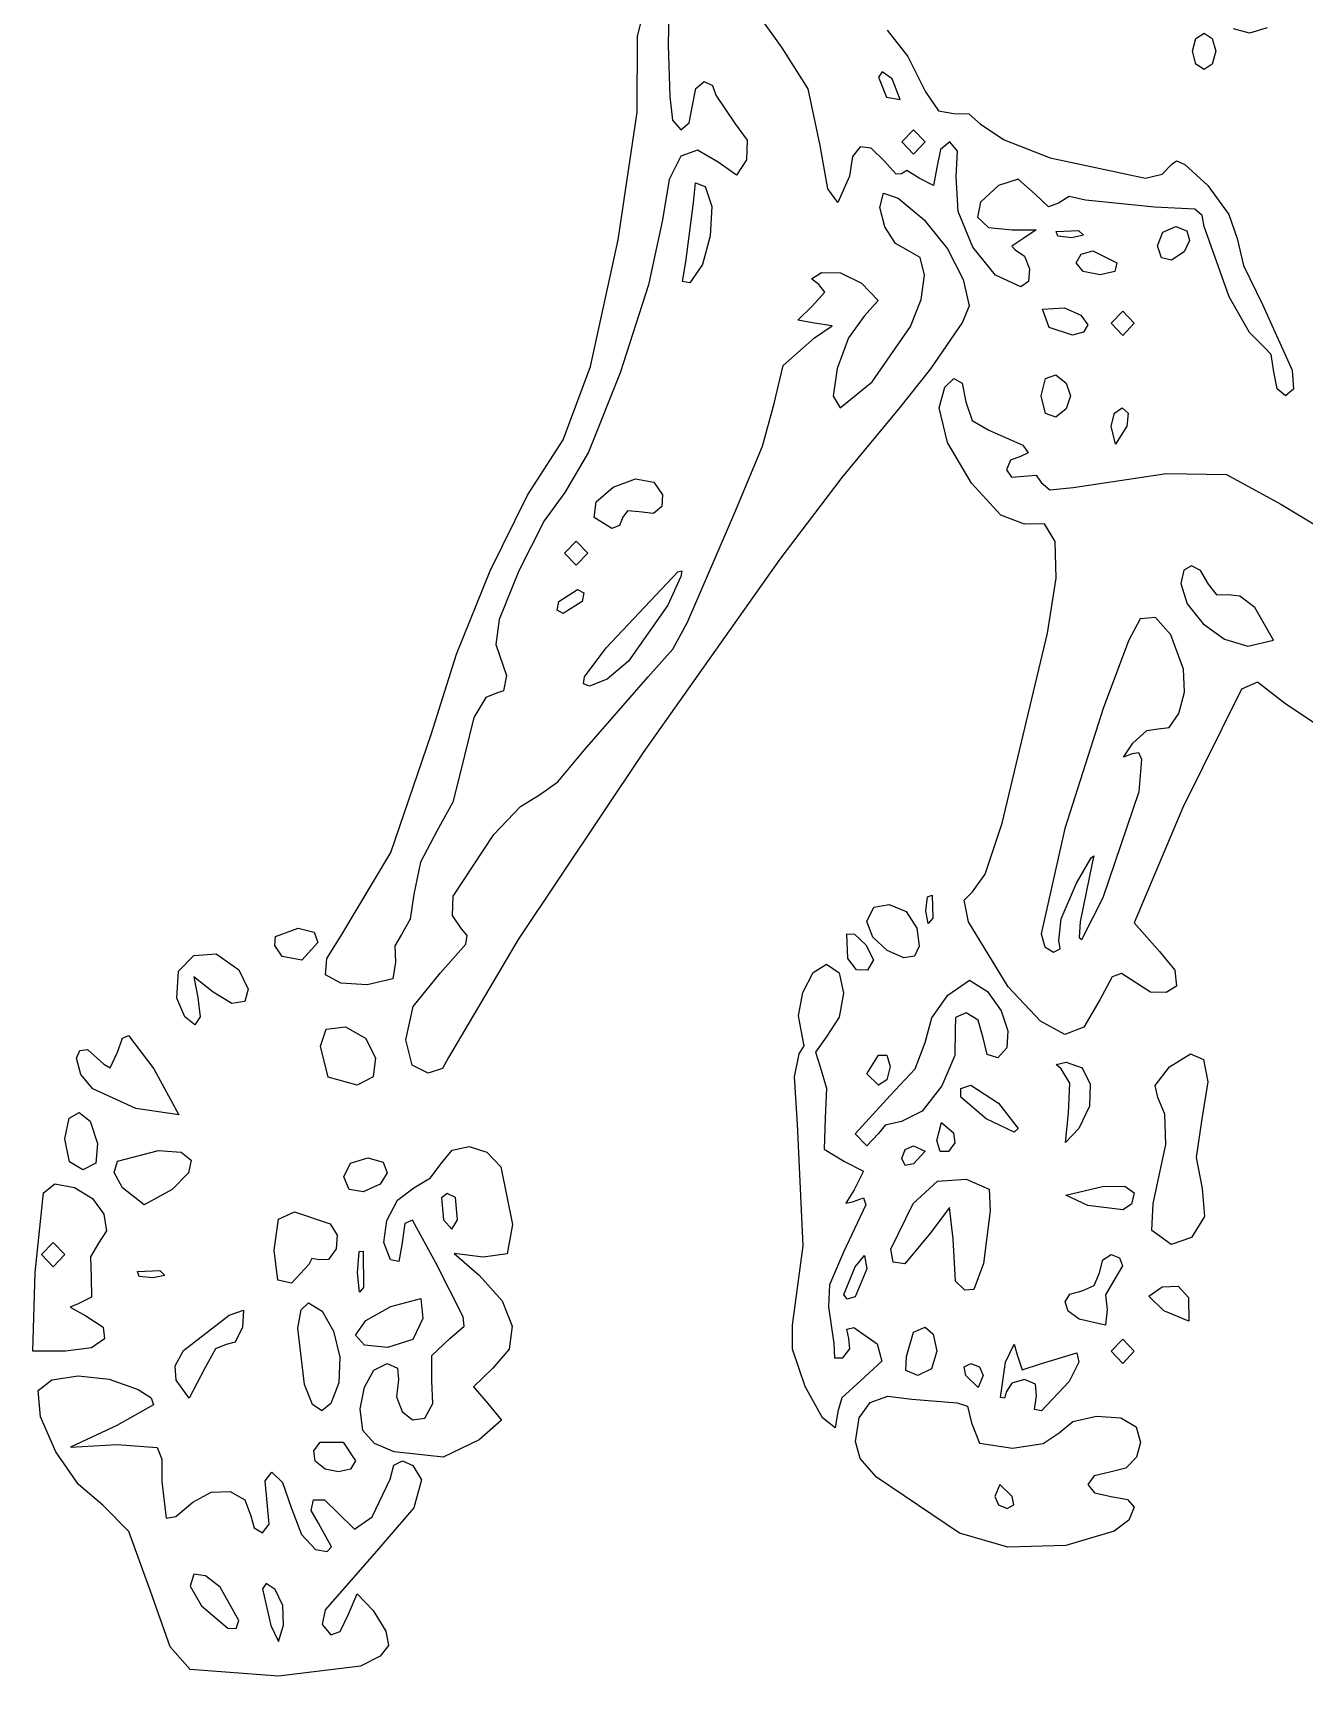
# Model space of a CAD drawing. Extents: x 5.4 to 62.8, y 2.9 to 77.6.
# Drawn here: x 5.44 to 32.74, y 2.89 to 38.17 of the extents above; entities that cross this region are included whole.
import ezdxf

# ---------------------------------------------------------------- set-up
doc = ezdxf.new("R2010")
doc.units = 0

msp = doc.modelspace()

# ---------------------------------------------------------------- linework, layer by layer
at = {"layer": 'Layer 1'}
for p, q in [((18.424935, 38.093627), (18.635133, 38.955416)), ((19.09737, 38.624086), (19.077992, 37.904522)), ((21.528014, 37.848596), (21.041774, 38.526666)), ((23.780834, 38.22286), (24.223738, 37.658645)), ((30.410485, 38.049746), (30.586762, 38.164141)), ((30.586762, 38.164141), (30.76304, 38.049746)), ((31.564349, 38.164141), (31.219067, 38.255023)), ((31.939314, 38.278062), (31.564349, 38.164141)), ((18.416175, 36.463588), (18.424935, 38.093627)), ((19.077992, 37.904522), (19.11723, 36.801137)), ((22.090486, 36.969747), (21.528014, 37.848596)), ((30.337167, 37.774711), (30.410485, 38.049746)), ((30.410485, 37.499676), (30.337167, 37.774711)), ((30.337167, 37.774711), (30.337167, 37.774711)), ((30.76304, 38.049746), (30.836359, 37.774711)), ((30.836359, 37.774711), (30.76304, 37.499676)), ((24.223738, 37.658645), (24.60859, 36.904552)), ((30.586762, 37.385281), (30.410485, 37.499676)), ((30.76304, 37.499676), (30.586762, 37.385281)), ((19.67785, 36.973134), (19.854127, 37.125662)), ((19.854127, 37.125662), (20.030405, 37.038739)), ((23.678585, 37.332248), (23.59807, 37.220855)), ((23.59807, 37.220855), (23.766479, 36.785781)), ((23.893425, 37.181911), (23.678585, 37.332248)), ((24.059823, 36.740558), (23.893425, 37.181911)), ((23.893425, 37.181911), (23.893425, 37.181911)), ((19.11723, 36.801137), (19.177715, 36.296905)), ((19.604531, 36.606421), (19.67785, 36.973134)), ((20.030405, 37.038739), (20.103724, 36.829757)), ((20.103724, 36.829757), (20.518672, 36.218249)), ((22.344118, 35.752092), (22.090486, 36.969747)), ((23.766479, 36.785781), (24.059823, 36.740558)), ((24.60859, 36.904552), (24.884848, 36.49484)), ((18.009533, 33.727347), (18.416175, 36.463588)), ((19.530048, 36.239708), (19.604531, 36.606421)), ((24.884848, 36.49484), (25.217313, 36.439435)), ((25.217313, 36.439435), (25.534458, 36.430913)), ((25.534458, 36.430913), (25.785351, 36.206218)), ((19.177715, 36.296905), (19.35097, 36.08718)), ((19.35097, 36.08718), (19.530048, 36.239708)), ((20.518672, 36.218249), (20.780124, 35.864185)), ((24.346858, 36.08718), (24.097262, 35.827561)), ((24.596454, 35.827561), (24.346858, 36.08718)), ((25.785351, 36.206218), (26.291977, 35.869645)), ((19.709146, 35.650834), (19.353751, 35.524265)), ((20.155218, 35.389656), (19.709146, 35.650834)), ((20.780124, 35.864185), (20.763064, 35.440335)), ((22.508731, 34.821821), (22.344118, 35.752092)), ((23.200033, 35.719982), (23.03558, 35.514739)), ((23.437367, 35.692565), (23.200033, 35.719982)), ((23.717509, 35.41918), (23.437367, 35.692565)), ((24.097262, 35.827561), (24.346858, 35.567942)), ((24.346858, 35.567942), (24.596454, 35.827561)), ((24.596454, 35.827561), (24.596454, 35.827561)), ((24.928534, 35.665696), (24.846051, 35.276533)), ((25.126846, 35.827561), (24.928534, 35.665696)), ((25.295318, 35.630899), (25.126846, 35.827561)), ((25.265138, 35.086428), (25.295318, 35.630899)), ((26.291977, 35.869645), (27.28282, 35.48905)), ((19.353751, 35.524265), (19.10047, 35.021772)), ((20.550776, 35.114757), (20.155218, 35.389656)), ((20.763064, 35.440335), (20.550776, 35.114757)), ((23.03558, 35.514739), (22.974079, 35.090145)), ((23.976829, 35.132386), (23.717509, 35.41918)), ((24.846051, 35.276533), (24.776151, 34.88872)), ((27.28282, 35.48905), (29.330162, 35.048701)), ((29.687926, 35.137641), (29.893401, 35.351474)), ((29.893401, 35.351474), (29.994276, 35.42185)), ((29.994276, 35.42185), (30.177115, 35.345522)), ((30.177115, 35.345522), (30.66718, 34.891596)), ((19.10047, 35.021772), (18.960742, 34.155177)), ((19.625023, 34.517993), (19.669303, 34.946683)), ((19.669303, 34.946683), (19.877921, 34.86818)), ((22.974079, 35.090145), (22.724483, 34.52946)), ((24.089324, 35.145393), (23.976829, 35.132386)), ((24.204909, 35.210424), (24.089324, 35.145393)), ((24.471656, 35.048701), (24.204909, 35.210424)), ((24.776151, 34.88872), (24.471656, 35.048701)), ((25.307588, 34.334159), (25.265138, 35.086428)), ((26.599083, 35.025259), (26.171049, 34.890594)), ((26.958275, 34.70864), (26.599083, 35.025259)), ((29.330162, 35.048701), (29.687926, 35.137641)), ((19.877921, 34.86818), (20.018387, 34.443608)), ((22.724483, 34.52946), (22.508731, 34.821821)), ((23.624616, 34.418587), (23.702682, 34.724814)), ((23.702682, 34.724814), (24.022014, 34.622625)), ((24.022014, 34.622625), (24.578864, 34.157562)), ((26.171049, 34.890594), (25.789089, 34.535975)), ((27.248957, 34.434552), (26.958275, 34.70864)), ((27.693657, 34.654835), (27.457997, 34.514626)), ((28.04355, 34.579083), (27.693657, 34.654835)), ((29.525979, 34.425549), (28.04355, 34.579083)), ((30.66718, 34.891596), (31.120585, 34.267391)), ((19.462363, 33.25567), (19.625023, 34.517993)), ((20.018387, 34.443608), (19.986397, 33.812014)), ((23.733074, 34.007062), (23.624616, 34.418587)), ((25.625489, 33.565604), (25.307588, 34.334159)), ((25.789089, 34.535975), (25.725058, 34.214884)), ((27.457997, 34.514626), (27.248957, 34.434552)), ((30.38605, 34.383214), (29.525979, 34.425549)), ((30.544644, 34.248049), (30.38605, 34.383214)), ((30.586762, 34.011729), (30.544644, 34.248049)), ((31.120585, 34.267391), (31.294324, 33.7506)), ((18.960742, 34.155177), (18.657507, 32.75757)), ((23.960386, 33.645954), (23.733074, 34.007062)), ((24.578864, 34.157562), (25.081304, 33.531526)), ((25.725058, 34.214884), (25.958366, 33.993323)), ((25.958366, 33.993323), (26.468426, 33.937293)), ((26.468426, 33.937293), (26.985147, 33.940206)), ((26.985147, 33.940206), (26.718022, 33.760825)), ((27.40961, 33.907456), (27.888004, 33.927948)), ((27.443638, 33.802698), (27.40961, 33.907456)), ((27.40961, 33.907456), (27.40961, 33.907456)), ((27.888004, 33.927948), (27.996309, 33.823117)), ((29.588378, 33.599157), (29.704466, 33.889471)), ((29.704466, 33.889471), (29.983571, 34.010222)), ((29.983571, 34.010222), (30.219165, 33.920386)), ((30.219165, 33.920386), (30.273013, 33.710713)), ((31.127129, 32.49857), (30.586762, 34.011729)), ((17.411865, 31.008488), (18.009533, 33.727347)), ((19.986397, 33.812014), (19.817191, 33.192537)), ((24.23888, 33.490981), (23.960386, 33.645954)), ((25.081304, 33.531526), (25.417467, 32.872794)), ((26.110836, 32.964877), (25.625489, 33.565604)), ((26.718022, 33.760825), (26.457116, 33.590662)), ((26.457116, 33.590662), (26.530825, 33.509229)), ((27.737205, 33.771098), (27.443638, 33.802698)), ((27.996309, 33.823117), (27.737205, 33.771098)), ((29.675443, 33.339029), (29.588378, 33.599157)), ((29.588378, 33.599157), (29.588378, 33.599157)), ((30.273013, 33.710713), (30.15744, 33.470953)), ((31.294324, 33.7506), (31.435443, 33.173933)), ((19.388684, 32.827726), (19.462363, 33.25567)), ((19.462363, 33.25567), (19.462363, 33.25567)), ((19.817191, 33.192537), (19.546011, 32.804312)), ((24.490815, 33.346506), (24.23888, 33.490981)), ((24.583991, 32.970202), (24.490815, 33.346506)), ((26.530825, 33.509229), (26.734031, 33.37626)), ((26.734031, 33.37626), (26.837805, 33.102899)), ((27.841205, 33.231362), (27.946856, 33.414718)), ((27.99217, 33.048003), (27.841205, 33.231362)), ((27.841205, 33.231362), (27.841205, 33.231362)), ((27.946856, 33.414718), (28.200868, 33.490981)), ((28.200868, 33.490981), (28.71479, 33.231362)), ((28.71479, 33.231362), (28.672773, 33.048003)), ((29.884774, 33.290857), (29.675443, 33.339029)), ((30.15744, 33.470953), (29.884774, 33.290857)), ((31.435443, 33.173933), (31.844242, 32.334338)), ((19.546011, 32.804312), (19.388684, 32.827726)), ((22.157993, 32.885666), (22.373165, 33.025026)), ((22.313539, 32.768063), (22.157993, 32.885666)), ((22.373165, 33.025026), (22.779619, 33.019329)), ((22.779619, 33.019329), (23.234132, 32.796999)), ((24.516006, 32.447751), (24.583991, 32.970202)), ((25.417467, 32.872794), (25.540442, 32.306527)), ((26.655623, 32.716095), (26.110836, 32.964877)), ((26.819289, 32.834419), (26.655623, 32.716095)), ((26.837805, 33.102899), (26.819289, 32.834419)), ((28.355129, 32.97174), (27.99217, 33.048003)), ((28.672773, 33.048003), (28.355129, 32.97174)), ((18.657507, 32.75757), (18.047962, 30.872378)), ((22.176121, 32.304725), (22.445527, 32.601282)), ((22.445527, 32.601282), (22.313539, 32.768063)), ((23.234132, 32.796999), (23.588023, 32.426254)), ((31.558693, 31.739548), (31.127129, 32.49857)), ((21.861684, 31.998169), (22.176121, 32.304725)), ((23.588023, 32.426254), (23.286937, 32.083959)), ((24.284459, 31.864833), (24.516006, 32.447751)), ((25.540442, 32.306527), (25.403318, 31.957888)), ((27.118516, 32.235095), (27.591609, 32.268106)), ((27.258814, 31.84672), (27.118516, 32.235095)), ((27.591609, 32.268106), (27.944163, 32.104838)), ((27.944163, 32.104838), (28.090801, 31.902981)), ((28.589994, 31.933261), (28.839589, 32.19288)), ((28.839589, 32.19288), (29.089186, 31.933261)), ((31.844242, 32.334338), (32.479746, 30.928681)), ((22.225291, 31.933622), (21.861684, 31.998169)), ((22.599685, 31.882684), (22.225291, 31.933622)), ((22.225291, 31.623028), (22.599685, 31.882684)), ((23.286937, 32.083959), (22.951263, 31.620669)), ((23.462747, 30.674479), (24.284459, 31.864833)), ((25.403318, 31.957888), (24.711039, 30.959685)), ((27.76561, 31.679811), (27.258814, 31.84672)), ((27.258814, 31.84672), (27.258814, 31.84672)), ((28.090801, 31.902981), (27.994854, 31.745608)), ((28.839589, 31.673639), (28.589994, 31.933261)), ((28.589994, 31.933261), (28.589994, 31.933261)), ((29.089186, 31.933261), (28.839589, 31.673639)), ((21.548332, 31.027708), (22.225291, 31.623028)), ((22.951263, 31.620669), (22.707957, 30.961465)), ((27.994854, 31.745608), (27.76561, 31.679811)), ((31.881047, 31.41402), (31.558693, 31.739548)), ((32.024624, 31.261493), (31.881047, 31.41402)), ((32.08434, 30.894779), (32.024624, 31.261493)), ((16.830029, 29.430593), (17.411865, 31.008488)), ((18.047962, 30.872378), (17.370555, 29.165202)), ((21.355526, 30.209307), (21.548332, 31.027708)), ((22.707957, 30.961465), (22.626051, 30.371498)), ((24.711039, 30.959685), (24.051321, 30.115919)), ((25.024321, 30.565529), (25.216082, 30.75079)), ((25.216082, 30.75079), (25.392265, 30.65213)), ((27.092416, 30.375541), (27.178815, 30.752322)), ((27.178815, 30.752322), (27.404411, 30.829877)), ((27.404411, 30.829877), (27.624758, 30.651792)), ((32.157199, 30.528067), (32.08434, 30.894779)), ((32.08434, 30.894779), (32.08434, 30.894779)), ((32.479746, 30.928681), (32.509847, 30.521756)), ((22.626051, 30.371498), (22.774574, 30.115919)), ((22.774574, 30.115919), (23.462747, 30.674479)), ((24.900144, 30.115919), (25.024321, 30.565529)), ((25.392265, 30.65213), (25.469712, 30.249978)), ((27.178815, 29.998759), (27.092416, 30.375541)), ((27.092416, 30.375541), (27.092416, 30.375541)), ((27.624758, 30.651792), (27.716407, 30.375541)), ((27.716407, 30.375541), (27.624758, 30.09929)), ((32.332371, 30.375541), (32.157199, 30.528067)), ((32.509847, 30.521756), (32.332371, 30.375541)), ((21.1057, 29.293722), (21.355526, 30.209307)), ((24.051321, 30.115919), (22.808904, 28.623105)), ((25.08034, 29.373175), (24.900144, 30.115919)), ((25.469712, 30.249978), (25.606754, 29.85026)), ((27.404411, 29.921206), (27.178815, 29.998759)), ((27.624758, 30.09929), (27.404411, 29.921206)), ((28.589994, 29.726489), (28.661013, 30.001524)), ((28.661013, 30.001524), (28.831757, 30.115919)), ((28.831757, 30.115919), (28.960298, 30.001524)), ((28.960298, 30.001524), (28.929852, 29.726489)), ((25.606754, 29.85026), (25.969233, 29.640632)), ((25.969233, 29.640632), (26.695948, 29.317506)), ((28.688086, 29.337059), (28.589994, 29.726489)), ((28.589994, 29.726489), (28.589994, 29.726489)), ((28.929852, 29.726489), (28.688086, 29.337059)), ((16.062708, 28.240787), (16.830029, 29.430593)), ((20.51042, 27.872727), (21.1057, 29.293722)), ((25.596006, 28.503885), (25.08034, 29.373175)), ((26.695948, 29.317506), (26.811529, 29.149865)), ((17.370555, 29.165202), (16.863735, 28.301642)), ((26.43161, 28.993018), (26.343627, 28.790045)), ((26.643143, 29.07744), (26.43161, 28.993018)), ((26.811529, 29.149865), (26.643143, 29.07744)), ((17.900171, 28.417604), (18.379323, 28.598354)), ((18.379323, 28.598354), (18.773585, 28.521392)), ((22.808904, 28.623105), (21.476408, 26.870671)), ((26.343627, 28.790045), (26.453606, 28.630969)), ((26.453606, 28.630969), (26.718022, 28.652086)), ((26.718022, 28.652086), (26.982438, 28.674866)), ((26.982438, 28.674866), (27.092416, 28.519786)), ((27.778806, 28.408681), (29.781379, 28.712888)), ((29.781379, 28.712888), (31.067352, 28.691055)), ((31.067352, 28.691055), (32.232865, 28.049482)), ((15.259995, 26.623371), (16.062708, 28.240787)), ((16.863735, 28.301642), (16.416529, 27.695766)), ((17.53771, 28.098794), (17.900171, 28.417604)), ((18.773585, 28.521392), (18.960834, 28.248493)), ((18.960834, 28.248493), (18.945163, 28.000584)), ((26.221281, 27.816259), (25.596006, 28.503885)), ((27.092416, 28.519786), (27.27515, 28.358481)), ((27.27515, 28.358481), (27.778806, 28.408681)), ((17.493518, 27.761576), (17.53771, 28.098794)), ((18.209516, 27.907857), (18.106954, 27.771194)), ((18.456101, 27.883302), (18.209516, 27.907857)), ((18.764332, 27.853556), (18.456101, 27.883302)), ((18.945163, 28.000584), (18.764332, 27.853556)), ((19.498695, 25.519067), (20.51042, 27.872727)), ((32.232865, 28.049482), (33.102727, 27.530364)), ((16.416529, 27.695766), (15.872765, 26.622832)), ((17.871051, 27.52691), (17.493518, 27.761576)), ((17.493518, 27.761576), (17.493518, 27.761576)), ((18.03766, 27.589668), (17.871051, 27.52691)), ((18.106954, 27.771194), (18.03766, 27.589668)), ((26.7303, 27.618507), (26.221281, 27.816259)), ((27.162893, 27.632454), (26.7303, 27.618507)), ((27.389719, 27.247278), (27.162893, 27.632454)), ((16.858973, 27.000479), (17.108569, 27.260101)), ((17.108569, 27.260101), (17.358166, 27.000479)), ((27.410647, 26.463598), (27.389719, 27.247278)), ((17.108569, 26.74086), (16.858973, 27.000479)), ((16.858973, 27.000479), (16.858973, 27.000479)), ((17.358166, 27.000479), (17.108569, 26.74086)), ((21.476408, 26.870671), (18.543799, 22.71675)), ((14.533716, 24.827946), (15.259995, 26.623371)), ((15.872765, 26.622832), (15.454769, 25.573453)), ((17.748262, 24.965019), (19.288242, 26.596634)), ((19.356321, 26.501401), (19.074148, 25.880029)), ((19.288242, 26.596634), (19.37158, 26.618592)), ((19.37158, 26.618592), (19.356321, 26.501401)), ((27.225545, 25.282034), (27.410647, 26.463598)), ((30.153792, 26.637521), (30.08757, 26.35143)), ((30.313789, 26.729073), (30.153792, 26.637521)), ((30.509557, 26.627691), (30.313789, 26.729073)), ((30.683093, 26.334977), (30.509557, 26.627691)), ((16.734175, 25.962), (17.13803, 26.221619)), ((17.13803, 26.221619), (17.268994, 26.145356)), ((17.268994, 26.145356), (17.233367, 25.962)), ((30.08757, 26.35143), (30.221141, 25.911272)), ((30.867562, 26.098922), (30.683093, 26.334977)), ((16.698549, 25.778645), (16.734175, 25.962)), ((16.829513, 25.702381), (16.698549, 25.778645)), ((16.734175, 25.962), (16.734175, 25.962)), ((17.233367, 25.962), (16.829513, 25.702381)), ((19.074148, 25.880029), (18.226393, 24.682381)), ((30.221141, 25.911272), (30.563771, 25.484685)), ((31.100799, 26.101353), (30.867562, 26.098922)), ((31.354181, 26.07585), (31.100799, 26.101353)), ((31.673666, 25.834402), (31.354181, 26.07585)), ((32.076401, 25.13437), (31.673666, 25.834402)), ((15.454769, 25.573453), (15.384871, 25.038239)), ((19.180613, 24.938504), (19.498695, 25.519067)), ((29.21484, 25.586314), (28.961359, 25.118235)), ((29.542608, 25.616379), (29.21484, 25.586314)), ((29.875332, 25.244328), (29.542608, 25.616379)), ((30.563771, 25.484685), (31.028334, 25.153465)), ((26.254704, 21.203803), (27.225545, 25.282034)), ((28.961359, 25.118235), (28.423565, 23.668242)), ((30.143681, 24.506058), (29.875332, 25.244328)), ((31.028334, 25.153465), (31.527705, 24.999405)), ((31.527705, 24.999405), (32.076401, 25.13437)), ((32.076401, 25.13437), (32.076401, 25.13437)), ((13.995693, 23.104114), (14.533716, 24.827946)), ((15.384871, 25.038239), (15.610992, 24.373637)), ((17.281458, 24.341342), (17.748262, 24.965019)), ((17.748262, 24.965019), (17.748262, 24.965019)), ((18.655205, 24.346953), (19.180613, 24.938504)), ((15.610992, 24.373637), (15.548395, 24.047165)), ((17.266212, 24.19278), (17.281458, 24.341342)), ((17.283064, 22.777831), (18.655205, 24.346953)), ((18.226393, 24.682381), (17.770068, 24.292076)), ((30.164168, 24.018908), (30.143681, 24.506058)), ((15.397894, 23.991389), (15.163603, 23.899479)), ((15.548395, 24.047165), (15.397894, 23.991389)), ((17.392758, 24.144661), (17.266212, 24.19278)), ((17.770068, 24.292076), (17.392758, 24.144661)), ((30.045365, 23.560401), (30.164168, 24.018908)), ((31.386983, 24.079307), (30.128856, 21.53645)), ((31.735357, 24.230337), (31.386983, 24.079307)), ((32.310152, 23.779093), (31.735357, 24.230337)), ((15.163603, 23.899479), (14.905923, 23.473456)), ((28.423565, 23.668242), (27.595198, 21.090113)), ((33.876844, 22.734456), (32.310152, 23.779093)), ((14.905923, 23.473456), (14.607058, 22.2502)), ((29.840129, 23.255125), (30.045365, 23.560401)), ((13.130714, 20.570327), (13.995693, 23.104114)), ((29.055068, 22.923675), (29.355894, 23.192992)), ((29.355894, 23.192992), (29.601318, 23.227671)), ((29.601318, 23.227671), (29.840129, 23.255125)), ((18.543799, 22.71675), (15.859245, 18.704938)), ((16.711069, 22.092944), (17.283064, 22.777831)), ((28.85366, 22.620612), (29.055068, 22.923675)), ((29.042704, 22.69247), (28.85366, 22.620612)), ((29.183215, 22.71326), (29.042704, 22.69247)), ((29.251498, 22.568889), (29.183215, 22.71326)), ((14.607058, 22.2502), (14.459761, 21.655617)), ((29.191184, 21.882948), (29.251498, 22.568889)), ((16.317548, 21.808079), (16.711069, 22.092944)), ((28.42166, 19.610251), (29.191184, 21.882948)), ((14.459761, 21.655617), (14.113415, 21.029219)), ((15.337901, 20.959758), (15.91202, 21.557904)), ((15.91202, 21.557904), (16.317548, 21.808079)), ((30.128856, 21.53645), (29.089186, 19.064399)), ((25.884785, 20.109911), (26.254704, 21.203803)), ((14.113415, 21.029219), (13.76707, 20.365605)), ((14.463497, 19.633802), (15.337901, 20.959758)), ((27.595198, 21.090113), (27.092416, 18.825738)), ((12.054237, 18.776764), (13.130714, 20.570327)), ((28.164518, 20.458527), (28.221484, 20.504324)), ((28.221484, 20.504324), (28.19496, 20.38017)), ((13.76707, 20.365605), (13.619773, 19.681537)), ((25.616492, 19.731121), (25.884785, 20.109911)), ((27.845925, 19.917771), (28.164518, 20.458527)), ((28.19496, 20.38017), (27.925039, 19.082069)), ((27.519903, 19.150595), (27.845925, 19.917771)), ((13.619773, 19.681537), (13.539552, 19.139077)), ((14.447972, 19.224066), (14.463497, 19.633802)), ((23.494806, 19.397752), (23.827913, 19.460849)), ((23.827913, 19.460849), (24.18896, 19.305394)), ((24.616159, 19.320056), (24.646539, 19.625413)), ((24.646539, 19.625413), (24.747252, 19.660808)), ((24.747252, 19.660808), (24.766957, 19.163202)), ((25.433453, 19.55172), (25.616492, 19.731121)), ((25.525764, 19.082614), (25.433453, 19.55172)), ((27.962948, 18.707275), (28.42166, 19.610251)), ((13.539552, 19.139077), (13.354474, 18.815922)), ((14.644014, 18.932068), (14.447972, 19.224066)), ((23.348474, 19.094969), (23.494806, 19.397752)), ((23.475216, 18.75527), (23.348474, 19.094969)), ((24.18896, 19.305394), (24.419114, 18.95252)), ((24.66617, 19.050547), (24.616159, 19.320056)), ((24.616159, 19.320056), (24.616159, 19.320056)), ((24.766957, 19.163202), (24.66617, 19.050547)), ((26.381131, 17.689872), (25.525764, 19.082614)), ((27.4716, 18.684576), (27.519903, 19.150595)), ((27.925039, 19.082069), (27.901875, 18.746099)), ((29.089186, 19.064399), (29.62809, 18.451774)), ((10.634871, 18.579402), (10.648367, 18.773629)), ((10.648367, 18.773629), (11.139061, 18.952261)), ((11.139061, 18.952261), (11.479278, 18.862692)), ((11.479278, 18.862692), (11.560255, 18.643961)), ((11.75555, 18.299141), (12.054237, 18.776764)), ((13.354474, 18.815922), (13.209637, 18.570949)), ((15.859245, 18.704938), (14.363012, 16.173642)), ((14.765677, 18.793631), (14.644014, 18.932068)), ((14.739436, 18.607417), (14.765677, 18.793631)), ((22.941482, 18.297951), (22.918238, 18.829714)), ((22.918238, 18.829714), (23.082465, 18.818314)), ((23.082465, 18.818314), (23.325026, 18.592216)), ((23.779937, 18.467284), (23.475216, 18.75527)), ((24.419114, 18.95252), (24.467002, 18.560248)), ((27.092416, 18.825738), (27.170062, 18.54838)), ((27.901875, 18.746099), (27.962948, 18.707275)), ((8.5661, 18.025011), (8.895439, 18.362355)), ((8.895439, 18.362355), (9.376359, 18.394801)), ((9.376359, 18.394801), (9.861207, 18.054961)), ((10.790666, 18.341069), (10.634871, 18.579402)), ((11.560255, 18.643961), (11.216584, 18.260044)), ((13.209637, 18.570949), (13.226165, 18.216454)), ((14.194178, 17.988782), (14.739436, 18.607417)), ((23.325026, 18.592216), (23.486341, 18.2689)), ((24.142109, 18.313603), (23.779937, 18.467284)), ((23.779937, 18.467284), (23.779937, 18.467284)), ((24.372899, 18.345933), (24.142109, 18.313603)), ((24.467002, 18.560248), (24.372899, 18.345933)), ((27.170062, 18.54838), (27.356743, 18.43302)), ((27.356743, 18.43302), (27.499518, 18.506914)), ((27.499518, 18.506914), (27.4716, 18.684576)), ((27.4716, 18.684576), (27.4716, 18.684576)), ((29.62809, 18.451774), (29.958019, 18.045922)), ((8.535997, 17.450156), (8.5661, 18.025011)), ((9.861207, 18.054961), (10.067173, 17.640821)), ((11.216584, 18.260044), (10.790666, 18.341069)), ((10.790666, 18.341069), (10.790666, 18.341069)), ((11.724229, 17.944115), (11.75555, 18.299141)), ((13.226165, 18.216454), (13.171943, 17.864916)), ((21.974756, 17.569683), (22.19503, 17.994664)), ((22.19503, 17.994664), (22.479642, 18.173401)), ((22.479642, 18.173401), (22.754121, 17.989287)), ((23.127549, 18.053143), (22.941482, 18.297951)), ((22.941482, 18.297951), (22.941482, 18.297951)), ((23.358831, 18.05025), (23.127549, 18.053143)), ((23.486341, 18.2689), (23.358831, 18.05025)), ((29.958019, 18.045922), (29.99449, 17.707545)), ((9.313137, 17.572344), (8.896834, 17.90241)), ((8.896834, 17.90241), (8.980342, 17.459444)), ((10.067173, 17.640821), (9.992682, 17.376723)), ((12.053113, 17.770835), (11.724229, 17.944115)), ((11.724229, 17.944115), (11.724229, 17.944115)), ((12.620454, 17.730179), (12.053113, 17.770835)), ((13.171943, 17.864916), (12.620454, 17.730179)), ((13.603862, 17.264397), (14.194178, 17.988782)), ((22.754121, 17.989287), (22.843729, 17.552398)), ((25.084699, 17.514042), (25.552062, 17.830344)), ((25.552062, 17.830344), (25.938768, 17.593129)), ((27.072946, 16.95553), (26.381131, 17.689872)), ((28.615395, 17.906598), (28.347374, 17.412061)), ((28.814449, 17.977268), (28.615395, 17.906598)), ((29.435112, 17.578294), (28.814449, 17.977268)), ((29.99449, 17.707545), (29.771163, 17.56576)), ((8.707776, 17.044164), (8.535997, 17.450156)), ((8.535997, 17.450156), (8.535997, 17.450156)), ((8.980342, 17.459444), (9.034709, 17.045999)), ((9.715436, 17.33109), (9.313137, 17.572344)), ((9.992682, 17.376723), (9.715436, 17.33109)), ((21.876082, 17.065304), (21.974756, 17.569683)), ((22.843729, 17.552398), (22.749335, 17.035917)), ((24.739876, 17.024955), (25.084699, 17.514042)), ((25.938768, 17.593129), (26.232875, 17.176344)), ((28.347374, 17.412061), (28.008344, 16.823368)), ((29.771163, 17.56576), (29.435112, 17.578294)), ((8.917826, 16.8753), (8.707776, 17.044164)), ((9.034709, 17.045999), (8.917826, 16.8753)), ((13.449672, 16.548831), (13.603862, 17.264397)), ((21.956268, 16.648374), (21.876082, 17.065304)), ((22.749335, 17.035917), (22.471809, 16.613025)), ((24.596454, 16.494455), (24.739876, 17.024955)), ((25.252882, 17.031618), (25.246338, 16.768922)), ((25.477875, 17.134919), (25.252882, 17.031618)), ((25.738049, 16.977942), (25.477875, 17.134919)), ((25.844435, 16.594046), (25.738049, 16.977942)), ((26.232875, 17.176344), (26.37586, 16.742836)), ((27.599442, 16.668943), (27.072946, 16.95553)), ((7.260311, 16.285097), (7.368296, 16.587224)), ((7.368296, 16.587224), (7.492131, 16.647852)), ((7.492131, 16.647852), (8.038234, 15.930135)), ((11.617454, 16.417386), (11.740048, 16.779919)), ((11.740048, 16.779919), (12.155394, 16.828451)), ((12.155394, 16.828451), (12.584709, 16.587468)), ((12.584709, 16.587468), (12.796936, 16.162403)), ((22.001227, 16.426992), (21.956268, 16.648374)), ((22.471809, 16.613025), (22.244489, 16.28908)), ((25.246338, 16.768922), (25.234689, 16.215298)), ((25.931183, 16.235105), (25.844435, 16.594046)), ((26.37586, 16.742836), (26.354715, 16.377853)), ((28.008344, 16.823368), (27.599442, 16.668943)), ((6.379756, 16.161345), (6.448604, 16.325395)), ((6.448604, 16.325395), (6.616614, 16.347755)), ((6.616614, 16.347755), (6.962327, 16.031535)), ((7.102104, 15.952356), (7.260311, 16.285097)), ((11.783851, 15.75028), (11.617454, 16.417386)), ((13.585669, 16.009647), (13.449672, 16.548831)), ((13.449672, 16.548831), (13.449672, 16.548831)), ((21.795842, 15.75449), (21.895357, 16.254832)), ((21.895357, 16.254832), (22.001227, 16.426992)), ((22.244489, 16.28908), (22.347918, 15.96935)), ((24.383103, 15.929951), (24.596454, 16.494455)), ((26.156431, 16.166643), (25.931183, 16.235105)), ((26.354715, 16.377853), (26.156431, 16.166643)), ((29.847314, 15.97542), (30.295793, 16.25334)), ((30.295793, 16.25334), (30.577557, 16.130859)), ((6.474266, 15.808474), (6.379756, 16.161345)), ((6.962327, 16.031535), (7.102104, 15.952356)), ((8.038234, 15.930135), (8.572237, 14.940799)), ((12.796936, 16.162403), (12.751112, 15.757549)), ((13.926218, 15.837004), (13.585669, 16.009647)), ((14.234704, 15.935816), (13.926218, 15.837004)), ((14.363012, 16.173642), (14.234704, 15.935816)), ((22.347918, 15.96935), (22.482999, 15.516005)), ((23.348474, 15.821496), (23.59807, 16.226251)), ((23.59807, 16.226251), (23.774347, 16.220675)), ((23.774347, 16.220675), (23.847666, 15.981954)), ((23.847666, 15.981954), (23.774347, 15.696096)), ((23.847666, 15.358632), (24.383103, 15.929951)), ((25.234689, 16.215298), (24.957827, 15.565213)), ((27.413382, 16.02586), (27.624897, 16.075942)), ((27.51946, 15.92788), (27.413382, 16.02586)), ((27.705387, 15.618964), (27.51946, 15.92788)), ((27.624897, 16.075942), (27.967964, 15.949871)), ((27.967964, 15.949871), (28.141943, 15.599601)), ((29.533652, 15.569222), (29.847314, 15.97542)), ((30.577557, 16.130859), (30.666299, 15.650761)), ((6.730727, 15.499094), (6.474266, 15.808474)), ((12.406276, 15.577199), (11.783851, 15.75028)), ((11.783851, 15.75028), (11.783851, 15.75028)), ((12.751112, 15.757549), (12.406276, 15.577199)), ((21.856082, 14.744076), (21.795842, 15.75449)), ((23.59807, 15.577199), (23.348474, 15.821496)), ((23.348474, 15.821496), (23.348474, 15.821496)), ((23.774347, 15.696096), (23.59807, 15.577199)), ((24.957827, 15.565213), (24.536348, 15.024336)), ((25.36619, 15.504183), (25.577011, 15.577199)), ((25.577011, 15.577199), (26.171831, 15.192713)), ((27.676281, 14.974801), (27.705387, 15.618964)), ((28.141943, 15.599601), (28.126448, 15.130524)), ((29.593653, 15.314188), (29.533652, 15.569222)), ((30.666299, 15.650761), (30.535713, 14.855828)), ((7.65405, 15.07512), (6.730727, 15.499094)), ((22.482999, 15.516005), (22.451678, 14.872346)), ((23.098877, 14.530948), (23.847666, 15.358632)), ((25.367899, 15.322354), (25.36619, 15.504183)), ((25.906834, 14.855582), (25.367899, 15.322354)), ((26.171831, 15.192713), (26.593224, 14.649986)), ((29.742199, 14.955662), (29.593653, 15.314188)), ((6.126338, 14.430544), (6.219764, 14.873847)), ((6.219764, 14.873847), (6.43412, 14.99379)), ((6.43412, 14.99379), (6.670522, 14.805392)), ((8.572237, 14.940799), (7.65405, 15.07512)), ((7.65405, 15.07512), (7.65405, 15.07512)), ((22.451678, 14.872346), (22.433205, 14.20823)), ((24.536348, 15.024336), (24.090852, 14.798339)), ((26.506447, 14.572328), (25.906834, 14.855582)), ((25.906834, 14.855582), (25.906834, 14.855582)), ((27.608242, 14.348016), (27.676281, 14.974801)), ((27.676281, 14.974801), (27.676281, 14.974801)), ((28.126448, 15.130524), (27.901095, 14.64803)), ((29.769055, 14.304988), (29.742199, 14.955662)), ((30.535713, 14.855828), (30.417394, 14.024642)), ((6.670522, 14.805392), (6.830087, 14.32367)), ((21.978392, 12.133), (21.856082, 14.744076)), ((23.348474, 14.279098), (23.098877, 14.530948)), ((23.098877, 14.530948), (23.098877, 14.530948)), ((23.59807, 14.53872), (23.348474, 14.279098)), ((23.742825, 14.722076), (23.59807, 14.53872)), ((24.090852, 14.798339), (23.742825, 14.722076)), ((24.846051, 14.393587), (24.947682, 14.781173)), ((24.947682, 14.781173), (25.209786, 14.556658)), ((25.209786, 14.556658), (25.236688, 14.338069)), ((26.593224, 14.649986), (26.506447, 14.572328)), ((27.901095, 14.64803), (27.608242, 14.348016)), ((6.226649, 13.931592), (6.126338, 14.430544)), ((6.126338, 14.430544), (6.126338, 14.430544)), ((6.830087, 14.32367), (6.791514, 13.901355)), ((7.256362, 13.948376), (8.140305, 14.180066)), ((8.140305, 14.180066), (8.625312, 14.140072)), ((8.625312, 14.140072), (8.841666, 13.971353)), ((14.207322, 13.899555), (14.446661, 14.186086)), ((14.446661, 14.186086), (14.807738, 14.265192)), ((14.807738, 14.265192), (15.189226, 14.142783)), ((15.189226, 14.142783), (15.4898, 13.824766)), ((22.433205, 14.20823), (22.866212, 13.93965)), ((24.097262, 14.004157), (24.170581, 14.198334)), ((24.170581, 14.198334), (24.346858, 14.279098)), ((24.346858, 14.279098), (24.596454, 14.164612)), ((24.596454, 14.164612), (24.346858, 13.889668)), ((24.920565, 14.155634), (24.846051, 14.393587)), ((24.846051, 14.393587), (24.846051, 14.393587)), ((25.099718, 14.151906), (24.920565, 14.155634)), ((25.236688, 14.338069), (25.099718, 14.151906)), ((29.496484, 13.036378), (29.769055, 14.304988)), ((6.518092, 13.75986), (6.226649, 13.931592)), ((6.791514, 13.901355), (6.518092, 13.75986)), ((7.190236, 13.707132), (7.256362, 13.948376)), ((8.841666, 13.971353), (8.781039, 13.697575)), ((12.116646, 13.611013), (12.261671, 13.905558)), ((12.261671, 13.905558), (12.636638, 14.019479)), ((12.636638, 14.019479), (12.96508, 13.922713)), ((12.96508, 13.922713), (13.047618, 13.700354)), ((13.976483, 13.587936), (14.207322, 13.899555)), ((15.4898, 13.824766), (15.737037, 12.59157)), ((22.866212, 13.93965), (23.27785, 13.736383)), ((24.170581, 13.857113), (24.097262, 14.004157)), ((24.097262, 14.004157), (24.097262, 14.004157)), ((24.346858, 13.889668), (24.170581, 13.857113)), ((30.417394, 14.024642), (30.545038, 13.362006)), ((5.672513, 13.266536), (5.91438, 13.462599)), ((5.91438, 13.462599), (6.334066, 13.384251)), ((7.369313, 13.376704), (7.190236, 13.707132)), ((8.781039, 13.697575), (8.435103, 13.342403)), ((12.232341, 13.339456), (12.116646, 13.611013)), ((12.116646, 13.611013), (12.116646, 13.611013)), ((12.898696, 13.45431), (12.532756, 13.286489)), ((13.047618, 13.700354), (12.898696, 13.45431)), ((13.618114, 13.371714), (13.976483, 13.587936)), ((23.27785, 13.736383), (23.077525, 13.333736)), ((24.338939, 13.04137), (24.865463, 13.520486)), ((24.865463, 13.520486), (25.4826, 13.561283)), ((25.4826, 13.561283), (25.975885, 13.347414)), ((28.402796, 13.400659), (28.887559, 13.409161)), ((28.887559, 13.409161), (29.089186, 13.264823)), ((5.494341, 11.554638), (5.672513, 13.266536)), ((6.334066, 13.384251), (6.724941, 13.149652)), ((6.724941, 13.149652), (6.968233, 12.807564)), ((7.832908, 13.013511), (7.369313, 13.376704)), ((7.369313, 13.376704), (7.369313, 13.376704)), ((8.435103, 13.342403), (7.832908, 13.013511)), ((12.532756, 13.286489), (12.232341, 13.339456)), ((13.042596, 12.673023), (13.270445, 13.109244)), ((13.270445, 13.109244), (13.618114, 13.371714)), ((14.337671, 13.255321), (14.213155, 13.158769)), ((14.213155, 13.158769), (14.258917, 12.686535)), ((14.513809, 13.170306), (14.337671, 13.255321)), ((14.559506, 12.685488), (14.513809, 13.170306)), ((14.513809, 13.170306), (14.513809, 13.170306)), ((23.077525, 13.333736), (22.896709, 13.04898)), ((22.896709, 13.04898), (23.036478, 13.076295)), ((23.036478, 13.076295), (23.277563, 13.164016)), ((23.277563, 13.164016), (23.324932, 13.008433)), ((25.975885, 13.347414), (25.993119, 12.881757)), ((27.61787, 13.215244), (28.402796, 13.400659)), ((28.090801, 12.996017), (27.61787, 13.215244)), ((29.089186, 13.264823), (29.028866, 13.027266)), ((30.545038, 13.362006), (30.596209, 12.757353)), ((6.968233, 12.807564), (7.022873, 12.453897)), ((10.619069, 12.037091), (10.712415, 12.705719)), ((10.712415, 12.705719), (11.060251, 12.860415)), ((11.060251, 12.860415), (11.821338, 12.599919)), ((23.324932, 13.008433), (22.842892, 11.991817)), ((23.864621, 12.059398), (24.338939, 13.04137)), ((25.120454, 12.955645), (24.71804, 12.413649)), ((25.202564, 12.279486), (25.120454, 12.955645)), ((25.993119, 12.881757), (25.847843, 11.747805)), ((28.845133, 12.904025), (28.090801, 12.996017)), ((28.090801, 12.996017), (28.090801, 12.996017)), ((29.028866, 13.027266), (28.845133, 12.904025)), ((29.463579, 12.461759), (29.496484, 13.036378)), ((30.596209, 12.757353), (30.314356, 12.306979)), ((7.022873, 12.453897), (6.847788, 12.184566)), ((11.821338, 12.599919), (11.976026, 12.358505)), ((11.976026, 12.358505), (11.954793, 12.065508)), ((12.978779, 12.200762), (13.042596, 12.673023)), ((13.426967, 12.609633), (13.364627, 12.150214)), ((13.592018, 12.683658), (13.426967, 12.609633)), ((14.098449, 11.747805), (13.592018, 12.683658)), ((14.258917, 12.686535), (14.436478, 12.487831)), ((14.436478, 12.487831), (14.559506, 12.685488)), ((15.737037, 12.59157), (15.627577, 11.961176)), ((24.71804, 12.413649), (24.159661, 11.742965)), ((29.877479, 12.159057), (29.463579, 12.461759)), ((29.463579, 12.461759), (29.463579, 12.461759)), ((5.876742, 12.20214), (5.627146, 11.942518)), ((6.126338, 11.942518), (5.876742, 12.20214)), ((6.847788, 12.184566), (6.680572, 11.890824)), ((10.698939, 11.39469), (10.619069, 12.037091)), ((10.619069, 12.037091), (10.619069, 12.037091)), ((11.954793, 12.065508), (11.790246, 11.839591)), ((12.414901, 11.553088), (12.444885, 12.009281)), ((12.444885, 12.009281), (12.529962, 12.012366)), ((12.529962, 12.012366), (12.53921, 11.233506)), ((13.123206, 11.830169), (12.978779, 12.200762)), ((13.364627, 12.150214), (13.302228, 11.791583)), ((21.750928, 10.426587), (21.978392, 12.133)), ((23.910307, 11.776965), (23.864621, 12.059398)), ((25.251617, 11.370815), (25.202564, 12.279486)), ((30.314356, 12.306979), (29.877479, 12.159057)), ((5.627146, 11.942518), (5.876742, 11.682899)), ((5.876742, 11.682899), (6.126338, 11.942518)), ((6.126338, 11.942518), (6.126338, 11.942518)), ((6.680572, 11.890824), (6.69117, 11.449854)), ((11.367857, 11.726), (10.993463, 11.329393)), ((11.433494, 11.858364), (11.367857, 11.726)), ((11.5913, 11.829522), (11.433494, 11.858364)), ((11.790246, 11.839591), (11.5913, 11.829522)), ((13.302228, 11.791583), (13.123206, 11.830169)), ((14.681503, 10.607421), (14.098449, 11.747805)), ((15.1118, 11.888241), (14.48781, 11.96377)), ((14.48781, 11.96377), (15.022819, 11.498811)), ((15.627577, 11.961176), (15.1118, 11.888241)), ((22.842892, 11.991817), (22.541904, 11.29414)), ((22.853103, 11.083431), (23.098877, 11.682899)), ((23.098877, 11.682899), (23.298722, 11.925838)), ((23.298722, 11.925838), (23.344651, 11.633319)), ((24.159661, 11.742965), (23.910307, 11.776965)), ((25.847843, 11.747805), (25.640545, 11.190423)), ((28.340397, 11.553088), (28.413716, 11.828123)), ((28.413716, 11.828123), (28.589994, 11.942518)), ((28.589994, 11.942518), (28.7699, 11.870607)), ((28.832404, 11.69725), (28.600894, 11.300477)), ((28.7699, 11.870607), (28.832404, 11.69725)), ((5.441761, 9.86556), (5.494341, 11.554638)), ((5.494341, 11.554638), (5.494341, 11.554638)), ((6.69117, 11.449854), (6.700312, 11.027168)), ((7.691514, 11.580134), (8.169907, 11.600629)), ((7.725541, 11.475375), (7.691514, 11.580134)), ((7.691514, 11.580134), (7.691514, 11.580134)), ((8.019109, 11.443775), (7.725541, 11.475375)), ((8.278211, 11.495794), (8.019109, 11.443775)), ((8.169907, 11.600629), (8.278211, 11.495794)), ((10.993463, 11.329393), (10.698939, 11.39469)), ((12.455232, 11.137932), (12.414901, 11.553088)), ((12.414901, 11.553088), (12.414901, 11.553088)), ((15.022819, 11.498811), (15.516206, 10.946419)), ((22.541904, 11.29414), (22.5256, 10.823527)), ((23.344651, 11.633319), (23.098877, 11.03385)), ((25.44788, 11.17518), (25.251617, 11.370815)), ((25.251617, 11.370815), (25.251617, 11.370815)), ((28.230419, 11.278054), (28.340397, 11.553088)), ((28.600894, 11.300477), (28.473617, 11.080153)), ((6.700312, 11.027168), (6.414966, 10.887583)), ((12.53921, 11.233506), (12.455232, 11.137932)), ((13.130305, 10.830566), (13.768245, 11.001248)), ((13.768245, 11.001248), (13.816694, 10.567577)), ((15.516206, 10.946419), (15.73358, 10.406543)), ((22.923723, 10.982227), (22.853103, 11.083431)), ((22.853103, 11.083431), (22.853103, 11.083431)), ((23.098877, 11.03385), (22.923723, 10.982227)), ((25.640545, 11.190423), (25.44788, 11.17518)), ((27.601828, 10.928601), (27.703884, 11.094478)), ((27.703884, 11.094478), (27.966003, 11.163658)), ((27.966003, 11.163658), (28.230419, 11.278054)), ((28.473617, 11.080153), (28.502799, 10.765914)), ((29.404218, 11.052542), (29.687607, 11.247337)), ((29.722335, 10.73516), (29.404218, 11.052542)), ((29.687607, 11.247337), (30.033481, 11.263712)), ((30.033481, 11.263712), (30.25265, 11.018274)), ((30.25265, 11.018274), (30.26284, 10.514164)), ((6.414966, 10.887583), (6.244203, 10.816155)), ((6.244203, 10.816155), (6.579167, 10.63016)), ((6.579167, 10.63016), (6.950939, 10.380799)), ((8.674925, 9.881229), (9.658584, 10.644299)), ((9.658584, 10.644299), (9.965866, 10.747007)), ((9.965866, 10.747007), (9.942203, 10.383215)), ((11.130585, 10.359554), (11.200045, 10.754621)), ((11.200045, 10.754621), (11.359076, 10.904039)), ((11.359076, 10.904039), (11.65524, 10.729174)), ((11.65524, 10.729174), (11.896498, 10.295088)), ((12.590686, 10.525597), (13.130305, 10.830566)), ((14.701042, 10.402348), (14.681503, 10.607421)), ((22.5256, 10.823527), (22.635543, 10.031897)), ((27.66626, 10.728523), (27.601828, 10.928601)), ((27.903604, 10.55674), (27.66626, 10.728523)), ((28.502799, 10.765914), (28.469122, 10.427385)), ((30.26284, 10.514164), (29.722335, 10.73516)), ((29.722335, 10.73516), (29.722335, 10.73516)), ((6.950939, 10.380799), (6.980733, 10.1324)), ((9.942203, 10.383215), (9.786205, 10.063608)), ((11.275578, 9.151603), (11.130585, 10.359554)), ((11.896498, 10.295088), (12.031356, 9.737551)), ((12.366242, 10.213628), (12.590686, 10.525597)), ((13.816694, 10.567577), (13.598737, 10.121909)), ((14.394483, 10.1427), (14.701042, 10.402348)), ((15.73358, 10.406543), (15.669855, 9.913377)), ((21.753406, 9.910838), (21.750928, 10.426587)), ((22.918711, 10.34127), (23.064189, 10.377029)), ((22.96342, 10.14312), (22.918711, 10.34127)), ((23.064189, 10.377029), (23.571873, 10.028202)), ((24.195356, 9.756984), (24.346858, 10.276225)), ((24.346858, 10.276225), (24.596454, 10.384798)), ((24.596454, 10.384798), (24.772732, 10.232272)), ((24.772732, 10.232272), (24.846051, 9.86556)), ((28.469122, 10.427385), (27.903604, 10.55674)), ((27.903604, 10.55674), (27.903604, 10.55674)), ((6.700882, 9.941732), (6.143713, 9.86556)), ((6.980733, 10.1324), (6.700882, 9.941732)), ((8.500333, 9.55692), (8.674925, 9.881229)), ((9.363907, 9.919313), (9.127202, 9.491751)), ((9.59184, 10.01391), (9.363907, 9.919313)), ((9.786205, 10.063608), (9.59184, 10.01391)), ((12.558573, 10.000603), (12.366242, 10.213628)), ((12.366242, 10.213628), (12.366242, 10.213628)), ((13.052632, 9.950633), (12.558573, 10.000603)), ((13.598737, 10.121909), (13.052632, 9.950633)), ((14.010081, 9.775767), (14.394483, 10.1427)), ((15.669855, 9.913377), (15.319945, 9.501113)), ((22.020078, 9.109628), (21.753406, 9.910838)), ((22.635543, 10.031897), (22.653326, 9.726391)), ((22.833041, 9.72531), (22.984356, 9.920694)), ((22.984356, 9.920694), (22.96342, 10.14312)), ((23.571873, 10.028202), (23.666746, 9.655733)), ((26.322445, 9.633153), (26.51267, 10.017278)), ((26.51267, 10.017278), (26.577403, 9.791522)), ((28.589994, 9.86556), (28.839589, 10.125179)), ((28.839589, 10.125179), (29.089186, 9.86556)), ((6.143713, 9.86556), (5.441761, 9.86556)), ((8.51987, 9.249497), (8.500333, 9.55692)), ((12.031356, 9.737551), (12.008316, 9.192328)), ((12.765076, 9.459678), (13.046047, 9.605939)), ((13.046047, 9.605939), (13.272996, 9.505053)), ((14.006592, 9.234447), (14.010081, 9.775767)), ((22.653326, 9.726391), (22.833041, 9.72531)), ((23.666746, 9.655733), (23.220086, 9.237938)), ((24.184171, 9.450596), (24.195356, 9.756984)), ((24.195356, 9.756984), (24.195356, 9.756984)), ((24.846051, 9.86556), (24.733514, 9.492003)), ((25.438742, 9.529675), (25.580109, 9.605939)), ((25.470041, 9.346319), (25.438742, 9.529675)), ((25.580109, 9.605939), (25.766789, 9.529675)), ((25.766789, 9.529675), (25.844435, 9.346319)), ((26.213467, 8.875926), (26.322445, 9.633153)), ((26.577403, 9.791522), (26.684385, 9.470996)), ((26.684385, 9.470996), (27.076007, 9.596806)), ((27.076007, 9.596806), (27.854565, 9.836419)), ((27.895557, 9.631386), (27.693454, 9.216509)), ((27.854565, 9.836419), (27.895557, 9.631386)), ((28.839589, 9.605939), (28.589994, 9.86556)), ((28.589994, 9.86556), (28.589994, 9.86556)), ((29.089186, 9.86556), (28.839589, 9.605939)), ((5.557794, 9.021795), (5.850587, 9.253821)), ((5.850587, 9.253821), (6.412394, 9.335959)), ((6.412394, 9.335959), (7.082635, 9.266551)), ((7.082635, 9.266551), (7.700732, 9.043938)), ((8.797129, 8.86331), (8.51987, 9.249497)), ((8.51987, 9.249497), (8.51987, 9.249497)), ((9.127202, 9.491751), (8.797129, 8.86331)), ((12.008316, 9.192328), (11.841565, 8.747295)), ((12.558248, 9.096096), (12.765076, 9.459678)), ((13.289625, 9.257871), (13.251769, 8.890438)), ((13.272996, 9.505053), (13.289625, 9.257871)), ((14.027101, 8.743447), (14.006592, 9.234447)), ((15.319945, 9.501113), (14.903899, 9.101714)), ((23.220086, 9.237938), (22.810885, 8.864015)), ((24.444952, 9.346319), (24.184171, 9.450596)), ((24.733514, 9.492003), (24.444952, 9.346319)), ((25.734368, 9.0867), (25.470041, 9.346319)), ((25.470041, 9.346319), (25.470041, 9.346319)), ((25.844435, 9.346319), (25.734368, 9.0867)), ((26.456761, 9.183516), (26.343627, 9.00016)), ((26.728763, 9.259779), (26.456761, 9.183516)), ((26.966535, 9.160311), (26.728763, 9.259779)), ((27.693454, 9.216509), (27.096697, 8.587129)), ((5.605738, 8.458419), (5.557794, 9.021795)), ((7.700732, 9.043938), (7.984916, 8.864211)), ((7.984916, 8.864211), (8.02915, 8.71853)), ((11.44644, 8.725334), (11.275578, 9.151603)), ((11.275578, 9.151603), (11.275578, 9.151603)), ((12.466112, 8.627992), (12.558248, 9.096096)), ((13.251769, 8.890438), (13.371091, 8.575782)), ((14.903899, 9.101714), (15.211778, 8.748251)), ((22.397472, 8.435249), (22.020078, 9.109628)), ((22.020078, 9.109628), (22.020078, 9.109628)), ((22.810885, 8.864015), (22.720601, 8.573993)), ((23.419213, 8.767437), (23.799823, 8.904811)), ((23.799823, 8.904811), (24.309713, 8.841384)), ((24.309713, 8.841384), (25.282844, 8.758865)), ((26.305393, 8.856572), (26.213467, 8.875926)), ((26.343627, 9.00016), (26.305393, 8.856572)), ((26.944111, 8.615237), (26.986192, 8.913619)), ((26.986192, 8.913619), (26.966535, 9.160311)), ((26.986192, 8.913619), (26.986192, 8.913619)), ((8.02915, 8.71853), (7.24753, 8.274118)), ((11.644687, 8.591097), (11.44644, 8.725334)), ((11.841565, 8.747295), (11.644687, 8.591097)), ((12.529215, 8.168169), (12.466112, 8.627992)), ((13.371091, 8.575782), (13.591308, 8.39588)), ((13.856138, 8.432713), (14.027101, 8.743447)), ((15.211778, 8.748251), (15.50491, 8.390389)), ((22.720601, 8.573993), (22.666156, 8.22443)), ((23.181539, 8.439538), (23.419213, 8.767437)), ((25.282844, 8.758865), (25.507862, 8.688487)), ((25.507862, 8.688487), (25.594839, 8.329473)), ((27.096697, 8.587129), (26.944111, 8.615237)), ((27.767168, 8.357102), (28.275067, 8.470807)), ((28.275067, 8.470807), (28.796758, 8.438141)), ((5.9365, 7.711521), (5.605738, 8.458419)), ((7.24753, 8.274118), (6.251136, 7.806682)), ((12.77897, 7.889335), (12.529215, 8.168169)), ((13.591308, 8.39588), (13.856138, 8.432713)), ((15.50491, 8.390389), (15.022501, 7.966479)), ((22.666156, 8.22443), (22.397472, 8.435249)), ((23.100456, 7.93139), (23.181539, 8.439538)), ((25.594839, 8.329473), (25.763009, 7.891795)), ((27.477593, 8.113124), (27.767168, 8.357102)), ((28.796758, 8.438141), (29.127707, 8.243006)), ((29.127707, 8.243006), (29.222401, 7.905292)), ((6.251136, 7.806682), (7.249521, 7.862545)), ((7.249521, 7.862545), (8.11046, 7.798962)), ((8.11046, 7.798962), (8.213547, 7.554031)), ((11.476412, 7.72963), (11.613382, 7.915791)), ((11.613382, 7.915791), (12.101511, 7.918)), ((12.101511, 7.918), (12.366242, 7.513656)), ((13.198533, 7.709323), (12.77897, 7.889335)), ((15.022501, 7.966479), (14.248339, 7.596913)), ((23.200262, 7.563688), (23.100456, 7.93139)), ((25.763009, 7.891795), (26.476259, 7.7886)), ((26.476259, 7.7886), (27.133986, 7.883929)), ((27.133986, 7.883929), (27.477593, 8.113124)), ((29.222401, 7.905292), (29.137157, 7.591221)), ((6.423578, 7.00579), (5.9365, 7.711521)), ((8.213547, 7.554031), (8.211103, 7.074645)), ((11.503315, 7.51104), (11.476412, 7.72963)), ((11.717192, 7.333991), (11.503315, 7.51104)), ((11.503315, 7.51104), (11.503315, 7.51104)), ((12.366242, 7.513656), (12.257758, 7.33563)), ((13.115031, 7.121006), (13.191814, 7.420532)), ((13.191814, 7.420532), (13.375665, 7.517062)), ((14.248339, 7.596913), (13.198533, 7.709323)), ((13.198533, 7.709323), (13.198533, 7.709323)), ((13.375665, 7.517062), (13.596835, 7.412055)), ((13.596835, 7.412055), (13.785577, 7.106971)), ((23.551595, 7.16108), (23.200262, 7.563688)), ((29.137157, 7.591221), (28.906083, 7.35963)), ((8.211103, 7.074645), (8.30258, 6.281896)), ((10.431939, 7.086336), (10.572179, 7.269359)), ((10.471968, 6.62031), (10.431939, 7.086336)), ((10.572179, 7.269359), (10.800525, 7.04694)), ((12.00504, 7.275631), (11.717192, 7.333991)), ((12.257758, 7.33563), (12.00504, 7.275631)), ((12.728017, 6.310475), (13.115031, 7.121006)), ((13.785577, 7.106971), (13.619233, 6.505037)), ((25.333625, 5.965184), (23.551595, 7.16108)), ((28.229595, 7.193095), (28.090801, 7.00974)), ((28.563288, 7.269359), (28.229595, 7.193095)), ((28.906083, 7.35963), (28.563288, 7.269359)), ((6.940471, 6.565914), (6.423578, 7.00579)), ((8.878546, 6.626569), (9.271186, 6.84572)), ((9.271186, 6.84572), (9.675818, 6.85401)), ((9.675818, 6.85401), (9.992146, 6.675165)), ((10.800525, 7.04694), (10.988884, 6.512187)), ((26.204099, 7.00974), (26.094032, 6.750121)), ((26.094032, 6.750121), (26.171677, 6.566762)), ((26.468426, 6.750121), (26.204099, 7.00974)), ((26.499725, 6.566762), (26.468426, 6.750121)), ((26.468426, 6.750121), (26.468426, 6.750121)), ((28.090801, 7.00974), (28.237439, 6.826384)), ((28.237439, 6.826384), (28.589994, 6.750121)), ((28.589994, 6.750121), (28.942548, 6.683194)), ((7.50475, 5.997216), (6.940471, 6.565914)), ((8.513355, 6.32323), (8.878546, 6.626569)), ((9.992146, 6.675165), (10.119877, 6.332911)), ((10.511968, 6.155429), (10.471968, 6.62031)), ((10.988884, 6.512187), (11.207298, 5.935326)), ((11.419195, 6.44995), (11.467304, 6.680479)), ((11.571694, 6.174627), (11.419195, 6.44995)), ((11.467304, 6.680479), (11.702449, 6.67812)), ((11.702449, 6.67812), (11.999636, 6.393516)), ((11.999636, 6.393516), (12.348363, 6.051117)), ((13.619233, 6.505037), (12.779359, 5.526772)), ((26.171677, 6.566762), (26.358358, 6.490499)), ((26.358358, 6.490499), (26.499725, 6.566762)), ((28.942548, 6.683194), (29.089186, 6.522288)), ((29.089186, 6.522288), (28.972212, 6.239016)), ((7.967099, 4.714802), (7.50475, 5.997216)), ((8.30258, 6.281896), (8.513355, 6.32323)), ((10.119877, 6.332911), (10.194592, 6.077494)), ((10.194592, 6.077494), (10.374228, 5.971258)), ((10.374228, 5.971258), (10.511968, 6.155429)), ((11.855205, 5.66956), (11.571694, 6.174627)), ((12.348363, 6.051117), (12.728017, 6.310475)), ((28.6546, 6.001958), (27.617327, 5.696133)), ((28.972212, 6.239016), (28.6546, 6.001958)), ((11.207298, 5.935326), (11.507908, 5.611664)), ((11.758399, 5.566988), (11.855205, 5.66956)), ((26.377093, 5.66411), (25.333625, 5.965184)), ((25.333625, 5.965184), (25.333625, 5.965184)), ((27.617327, 5.696133), (26.377093, 5.66411)), ((11.507908, 5.611664), (11.758399, 5.566988)), ((12.779359, 5.526772), (11.717926, 4.313244)), ((8.898348, 5.079594), (8.820345, 4.823702)), ((9.148562, 5.049672), (8.898348, 5.079594)), ((9.464573, 4.800678), (9.148562, 5.049672)), ((8.390831, 3.523428), (7.967099, 4.714802)), ((8.820345, 4.823702), (9.06201, 4.404546)), ((9.862342, 4.089013), (9.464573, 4.800678)), ((10.451293, 4.878469), (10.369358, 4.769513)), ((10.369358, 4.769513), (10.549296, 3.98044)), ((10.642476, 4.752659), (10.451293, 4.878469)), ((10.807913, 4.410546), (10.642476, 4.752659)), ((10.642476, 4.752659), (10.642476, 4.752659)), ((12.217169, 4.221745), (12.402703, 4.65902)), ((12.402703, 4.65902), (12.744738, 4.299012)), ((9.06201, 4.404546), (9.627307, 3.919585)), ((10.822299, 3.986781), (10.807913, 4.410546)), ((11.717926, 4.313244), (11.650698, 4.000006)), ((12.744738, 4.299012), (13.022842, 3.859435)), ((9.627307, 3.919585), (9.803287, 3.915728)), ((9.803287, 3.915728), (9.862342, 4.089013)), ((9.862342, 4.089013), (9.862342, 4.089013)), ((10.549296, 3.98044), (10.717135, 3.6373)), ((10.717135, 3.6373), (10.822299, 3.986781)), ((11.650698, 4.000006), (11.838673, 3.782729)), ((12.04111, 3.853028), (12.217169, 4.221745)), ((11.838673, 3.782729), (12.04111, 3.853028)), ((13.078929, 3.551506), (12.900434, 3.319831)), ((13.022842, 3.859435), (13.078929, 3.551506)), ((8.81772, 3.033135), (8.390831, 3.523428)), ((12.900434, 3.319831), (12.474791, 3.109014)), ((10.712032, 2.893056), (8.81772, 3.033135)), ((8.81772, 3.033135), (8.81772, 3.033135)), ((12.474791, 3.109014), (10.712032, 2.893056))]:
    msp.add_line(p, q, dxfattribs=at)

doc.saveas('drawing.dxf')
